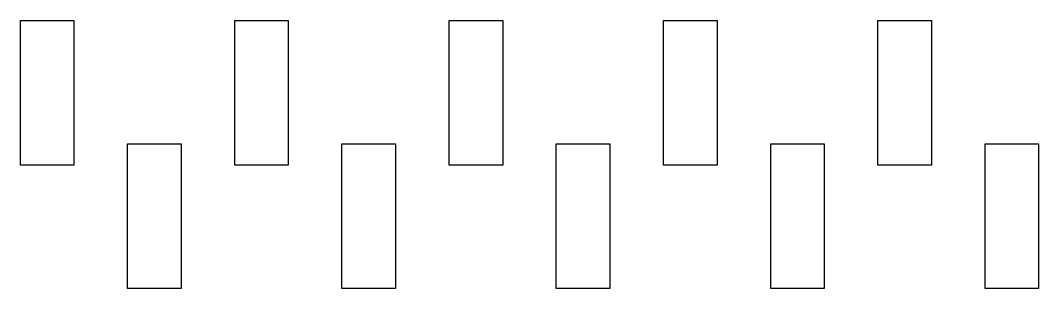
# Model space of a CAD drawing. Header units: inches. Extents: x -1.9 to 22.2, y -3.2 to 3.2.
import ezdxf

# ---------------------------------------------------------------- set-up
doc = ezdxf.new("R2010")
doc.units = ezdxf.units.IN
doc.header["$MEASUREMENT"] = 0

msp = doc.modelspace()

# ---------------------------------------------------------------- linework, layer by layer
for points in [[(-1.905, -0.255), (-1.905, 3.175), (-0.635, 3.175), (-0.635, -0.255)], [(3.175, -0.255), (3.175, 3.175), (4.445, 3.175), (4.445, -0.255)], [(8.255, -0.255), (8.255, 3.175), (9.525, 3.175), (9.525, -0.255)], [(13.335, -0.255), (13.335, 3.175), (14.605, 3.175), (14.605, -0.255)], [(18.415, -0.255), (18.415, 3.175), (19.685, 3.175), (19.685, -0.255)], [(0.635, -3.175), (0.635, 0.255), (1.905, 0.255), (1.905, -3.175)], [(5.715, -3.175), (5.715, 0.255), (6.985, 0.255), (6.985, -3.175)], [(10.795, -3.175), (10.795, 0.255), (12.065, 0.255), (12.065, -3.175)], [(15.875, -3.175), (15.875, 0.255), (17.145, 0.255), (17.145, -3.175)], [(20.955, -3.175), (20.955, 0.255), (22.225, 0.255), (22.225, -3.175)]]:
    msp.add_lwpolyline(points, close=True)

doc.saveas('drawing.dxf')
